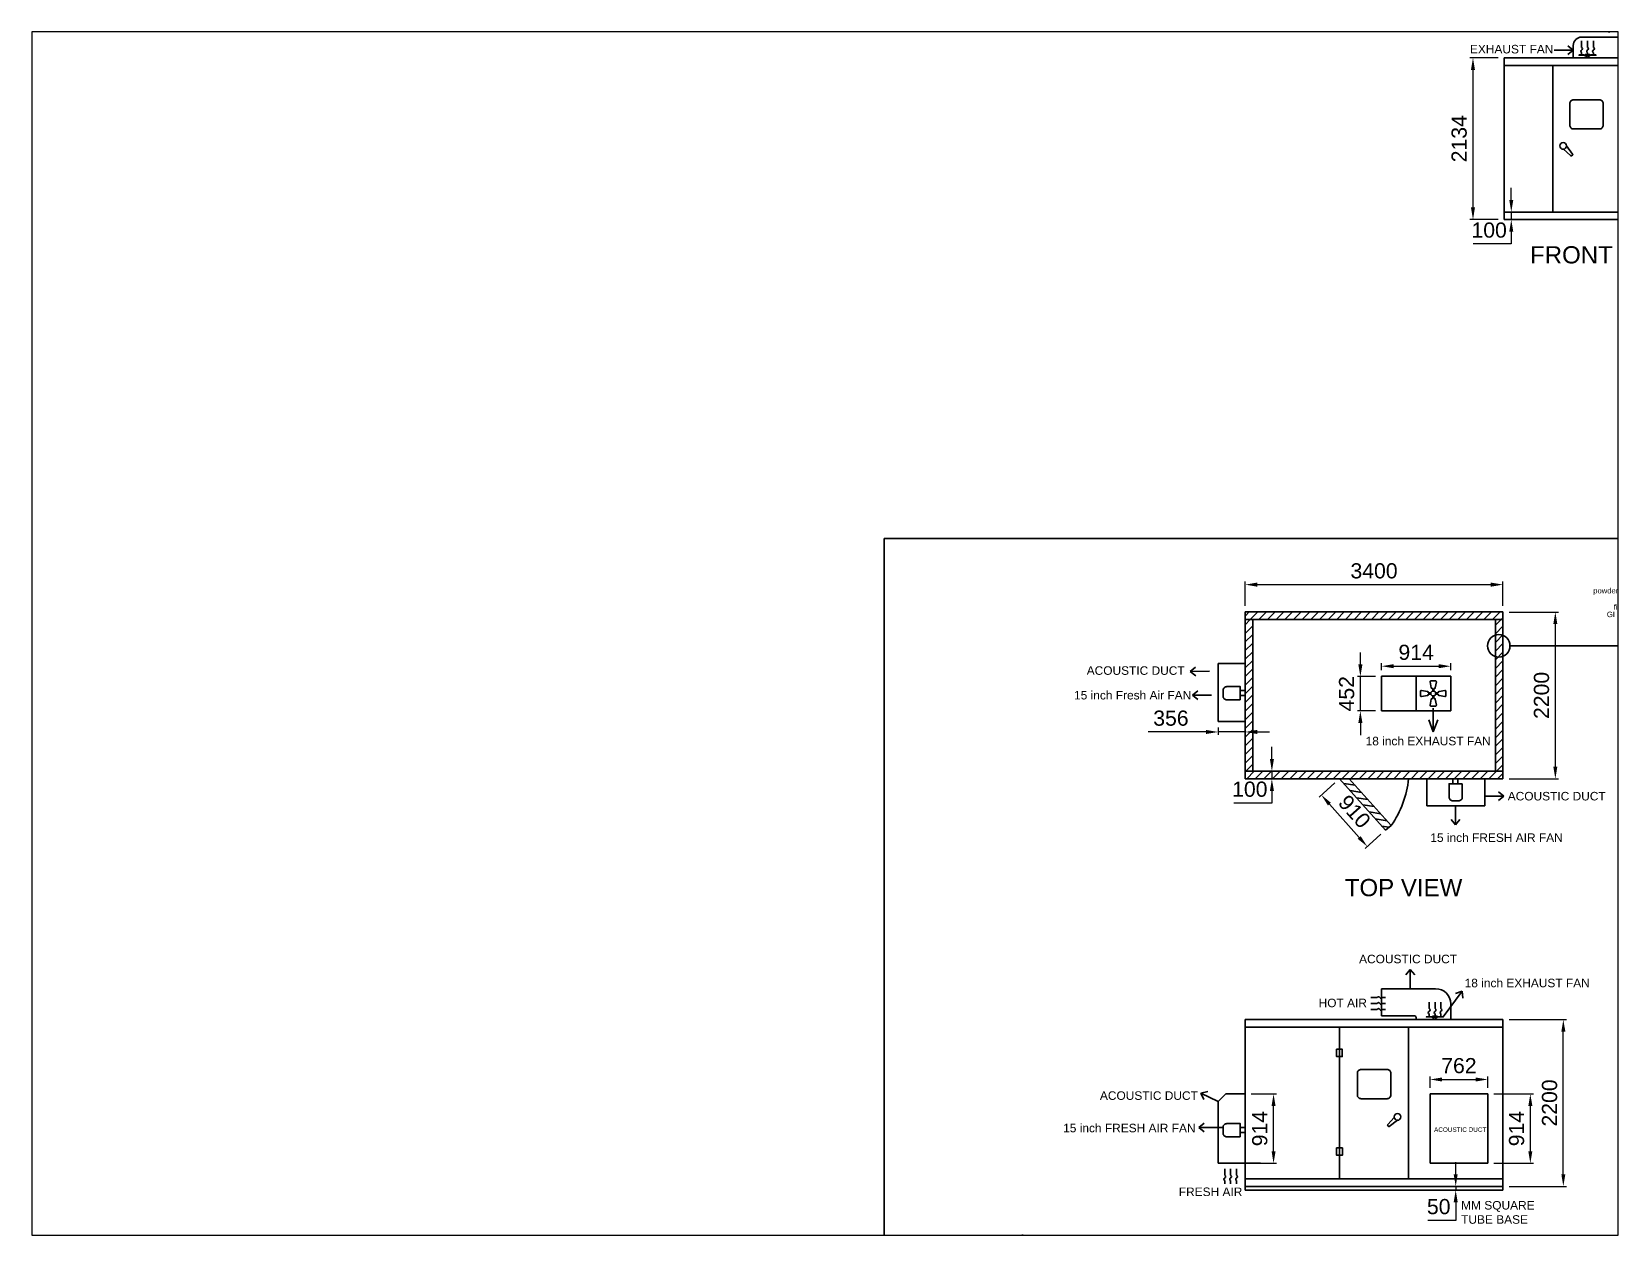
# Paper-space layout 'Layout1' of a CAD drawing. Header units: millimetres. Extents: x 26 to 231, y 20 to 176.
# The model-space entities are those that its viewports show. They can reach past a viewport. Long polylines and large blocks are cut down to what shows.
import ezdxf

# ---------------------------------------------------------------- set-up
doc = ezdxf.new("R2010")
doc.units = ezdxf.units.MM
doc.linetypes.add('DASHEDX2', pattern=[38.1, 25.4, -12.7])
doc.layers.add('M-HVAC-EXHA', color=6, linetype='Continuous')
doc.styles.get("Standard").update_dxf_attribs({"font": 'Arial.ttf'})
doc.dimstyles.new('ISO-25', dxfattribs={"dimscale": 80, "dimtxt": 2.5, "dimasz": 2, "dimexe": 0.5, "dimexo": 1, "dimgap": 1, "dimtad": 3, "dimtoh": 1, "dimdec": 0, "dimdsep": 46, "dimtxsty": 'Standard', "dimcen": 1, "dimclrd": 1, "dimclre": 1, "dimclrt": 5, "dimadec": 5, "dimazin": 0, "dimtfac": 1, "dimtdec": 0, "dimtmove": 0, "dimatfit": 3, "dimfxl": 1, "dimlwd": 0, "dimlwe": 0, "dimarcsym": 0})
pattern_1 = [(45, (-11666.84, 226.825), (-57.02463, 57.02463), [])]

# ---------------------------------------------------------------- blocks, each defined once
blk = doc.blocks.new('*D80')
at = {"color": 1, "lineweight": 0, "transparency": 16777216}
for p, q in [((14781, 5382), (14410, 5382)), ((14450, 3408), (14450, 5222)), ((14781, 3248), (14410, 3248))]:
    blk.add_line(p, q, dxfattribs=at)
at = {"color": 1, "transparency": 16777216}
for points in [[(14423, 5222), (14476, 5222), (14450, 5382)], [(14423, 3408), (14476, 3408), (14450, 3248)]]:
    blk.add_solid(points, dxfattribs=at)
at = {"layer": 'Defpoints', "color": 0, "transparency": 16777216}
for p in [(14450, 5382), (14861, 5382), (14861, 3248)]:
    blk.add_point(p, dxfattribs=at)
at = {"color": 5, "transparency": 16777216, "insert": (14268, 4315), "char_height": 200, "attachment_point": 5, "rotation": 90}
blk.add_mtext('2134', dxfattribs=at)
blk = doc.blocks.new('*D81')
at = {"color": 1, "lineweight": 0, "transparency": 16777216}
for p, q in [((14955, 3508), (14955, 3668)), ((14941, 3348), (14995, 3348)), ((14955, 3348), (14955, 3248)), ((14984, 3248), (14915, 3248)), ((14955, 3088), (14955, 2928)), ((14955, 2928), (14452, 2928))]:
    blk.add_line(p, q, dxfattribs=at)
at = {"color": 1, "transparency": 16777216}
for points in [[(14928, 3508), (14981, 3508), (14955, 3348)], [(14928, 3088), (14981, 3088), (14955, 3248)]]:
    blk.add_solid(points, dxfattribs=at)
at = {"layer": 'Defpoints', "color": 0, "transparency": 16777216}
for p in [(14861, 3348), (14955, 3248), (15064, 3248)]:
    blk.add_point(p, dxfattribs=at)
at = {"color": 5, "transparency": 16777216, "insert": (14663, 3109), "char_height": 200, "attachment_point": 5}
blk.add_mtext('100', dxfattribs=at)
blk = doc.blocks.new('Return Air -1')
for p, q in [((128, 0), (0, 0)), ((613, 0), (348, 0))]:
    blk.add_line(p, q)
blk.add_lwpolyline([(613, 0, 0, 98.8, 0), (391, 0, 0, 0, 0), (388, 0, 0, 0, 0)], format="xyseb")
for centre, start, end in [((183, -22), 21.98003, 158.01997), ((293, 22), 201.98003, 338.01997)]:
    blk.add_arc(centre, 59.1, start, end)
blk = doc.blocks.new('*D105')
at = {"color": 1, "lineweight": 0, "transparency": 16777216}
for p, q in [((14925, -7302), (15681, -7302)), ((15641, -9342), (15641, -7462)), ((14925, -9502), (15681, -9502))]:
    blk.add_line(p, q, dxfattribs=at)
at = {"color": 1, "transparency": 16777216}
for points in [[(15615, -7462), (15668, -7462), (15641, -7302)], [(15615, -9342), (15668, -9342), (15641, -9502)]]:
    blk.add_solid(points, dxfattribs=at)
at = {"layer": 'Defpoints', "color": 0, "transparency": 16777216}
for p in [(14845, -7302), (15641, -7302), (14845, -9502)]:
    blk.add_point(p, dxfattribs=at)
at = {"color": 5, "transparency": 16777216, "insert": (15460, -8402), "char_height": 200, "attachment_point": 5, "rotation": 90}
blk.add_mtext('2200', dxfattribs=at)
blk = doc.blocks.new('*D107')
at = {"color": 1, "lineweight": 0, "transparency": 16777216}
for p, q in [((14925, -1927), (15576, -1927)), ((15536, -3967), (15536, -2087)), ((14925, -4127), (15576, -4127))]:
    blk.add_line(p, q, dxfattribs=at)
at = {"color": 1, "transparency": 16777216}
for points in [[(15509, -2087), (15562, -2087), (15536, -1927)], [(15509, -3967), (15562, -3967), (15536, -4127)]]:
    blk.add_solid(points, dxfattribs=at)
at = {"layer": 'Defpoints', "color": 0, "transparency": 16777216}
for p in [(14845, -1927), (15536, -1927), (14845, -4127)]:
    blk.add_point(p, dxfattribs=at)
at = {"color": 5, "transparency": 16777216, "insert": (15354, -3027), "char_height": 200, "attachment_point": 5, "rotation": 90}
blk.add_mtext('2200', dxfattribs=at)
blk = doc.blocks.new('*U99')
for p, q in [((-27, -8), (-41, 70)), ((-29, 84), (0, 84)), ((29, 84), (0, 84)), ((27, -8), (41, 70)), ((-7, -18), (-16, -18)), ((-7, -52), (-7, -18)), ((0, -84), (0, -84)), ((0, -84), (0, -84)), ((0, -84), (0, -84)), ((0, -84), (0, -84)), ((0, -84), (0, -84)), ((0, -84), (0, -84)), ((0, -84), (0, -84)), ((0, -84), (0, -84)), ((7, -52), (7, -18)), ((7, -18), (16, -18))]:
    blk.add_line(p, q)
for centre, start, end in [((-29, 72), 90, 189.7231), ((29, 72), 350.2769, 90), ((-16, -6), 189.7231, 270), ((16, -6), 270, 350.2769)]:
    blk.add_arc(centre, 12, start, end)
blk = doc.blocks.new('*U100')
at = {"color": 0, "linetype": 'ByBlock', "lineweight": -2, "transparency": 16777216}
blk.add_blockref('*U99', (35207, -6464), dxfattribs=at)
for p, rotation in [((35123, -6548), 90), ((35207, -6632), 180), ((35291, -6548), 270)]:
    blk.add_blockref('*U99', p, dxfattribs=dict(at, rotation=rotation))
blk = doc.blocks.new('*D101')
at = {"color": 1, "lineweight": 0, "transparency": 16777216}
for p, q in [((11445, -1847), (11445, -1526)), ((11605, -1566), (14685, -1566)), ((14845, -1847), (14845, -1526))]:
    blk.add_line(p, q, dxfattribs=at)
at = {"color": 1, "transparency": 16777216}
for points in [[(11605, -1539), (11605, -1593), (11445, -1566)], [(14685, -1539), (14685, -1593), (14845, -1566)]]:
    blk.add_solid(points, dxfattribs=at)
at = {"layer": 'Defpoints', "color": 0, "transparency": 16777216}
for p in [(14845, -1566), (11445, -1927), (14845, -1927)]:
    blk.add_point(p, dxfattribs=at)
at = {"color": 5, "transparency": 16777216, "insert": (13145, -1385), "char_height": 200, "attachment_point": 5}
blk.add_mtext('3400', dxfattribs=at)
blk = doc.blocks.new('*D102')
at = {"color": 1, "lineweight": 0, "transparency": 16777216}
for p, q in [((11798, -3867), (11798, -3707)), ((11625, -4027), (11838, -4027)), ((11625, -4127), (11838, -4127)), ((11798, -4027), (11798, -4127)), ((11798, -4287), (11798, -4447)), ((11798, -4447), (11296, -4447))]:
    blk.add_line(p, q, dxfattribs=at)
at = {"color": 1, "transparency": 16777216}
for points in [[(11772, -3867), (11825, -3867), (11798, -4027)], [(11772, -4287), (11825, -4287), (11798, -4127)]]:
    blk.add_solid(points, dxfattribs=at)
at = {"layer": 'Defpoints', "color": 0, "transparency": 16777216}
for p in [(11545, -4027), (11545, -4127), (11798, -4127)]:
    blk.add_point(p, dxfattribs=at)
at = {"color": 5, "transparency": 16777216, "insert": (11507, -4265), "char_height": 200, "attachment_point": 5}
blk.add_mtext('100', dxfattribs=at)
blk = doc.blocks.new('*D114')
at = {"color": 1, "lineweight": 0, "transparency": 16777216}
for p, q in [((13243, -2694), (13243, -2602)), ((13403, -2642), (13997, -2642)), ((14157, -2694), (14157, -2602))]:
    blk.add_line(p, q, dxfattribs=at)
at = {"color": 1, "transparency": 16777216}
for points in [[(13403, -2615), (13403, -2668), (13243, -2642)], [(13997, -2615), (13997, -2668), (14157, -2642)]]:
    blk.add_solid(points, dxfattribs=at)
at = {"layer": 'Defpoints', "color": 0, "transparency": 16777216}
for p in [(14157, -2642), (13243, -2774), (14157, -2774)]:
    blk.add_point(p, dxfattribs=at)
at = {"color": 5, "transparency": 16777216, "insert": (13700, -2460), "char_height": 200, "attachment_point": 5}
blk.add_mtext('914', dxfattribs=at)
blk = doc.blocks.new('*D118')
at = {"color": 1, "lineweight": 0, "transparency": 16777216}
for p, q in [((13883, -8203), (13883, -8052)), ((14043, -8092), (14485, -8092)), ((14645, -8203), (14645, -8052))]:
    blk.add_line(p, q, dxfattribs=at)
at = {"color": 1, "transparency": 16777216}
for points in [[(14043, -8066), (14043, -8119), (13883, -8092)], [(14485, -8066), (14485, -8119), (14645, -8092)]]:
    blk.add_solid(points, dxfattribs=at)
at = {"layer": 'Defpoints', "color": 0, "transparency": 16777216}
for p in [(14645, -8092), (13883, -8283), (14645, -8283)]:
    blk.add_point(p, dxfattribs=at)
at = {"color": 5, "transparency": 16777216, "insert": (14264, -7911), "char_height": 200, "attachment_point": 5}
blk.add_mtext('762', dxfattribs=at)
blk = doc.blocks.new('*D119')
at = {"color": 1, "lineweight": 0, "transparency": 16777216}
for p, q in [((14725, -8283), (15246, -8283)), ((15206, -9038), (15206, -8443)), ((14725, -9198), (15246, -9198))]:
    blk.add_line(p, q, dxfattribs=at)
at = {"color": 1, "transparency": 16777216}
for points in [[(15179, -8443), (15233, -8443), (15206, -8283)], [(15179, -9038), (15233, -9038), (15206, -9198)]]:
    blk.add_solid(points, dxfattribs=at)
at = {"layer": 'Defpoints', "color": 0, "transparency": 16777216}
for p in [(14645, -8283), (15206, -8283), (14645, -9198)]:
    blk.add_point(p, dxfattribs=at)
at = {"color": 5, "transparency": 16777216, "insert": (15025, -8740), "char_height": 200, "attachment_point": 5, "rotation": 90}
blk.add_mtext('914', dxfattribs=at)
blk = doc.blocks.new('*D124')
at = {"color": 1, "lineweight": 0, "transparency": 16777216}
for p, q in [((10929, -3509), (10165, -3509)), ((11089, -3449), (11089, -3549)), ((11445, -3509), (11089, -3509)), ((11445, -3449), (11445, -3549)), ((11605, -3509), (11765, -3509))]:
    blk.add_line(p, q, dxfattribs=at)
at = {"color": 1, "transparency": 16777216}
for points in [[(10929, -3482), (10929, -3536), (11089, -3509)], [(11605, -3482), (11605, -3536), (11445, -3509)]]:
    blk.add_solid(points, dxfattribs=at)
at = {"layer": 'Defpoints', "color": 0, "transparency": 16777216}
for p in [(11089, -3369), (11089, -3509), (11445, -3369)]:
    blk.add_point(p, dxfattribs=at)
at = {"color": 5, "transparency": 16777216, "insert": (10467, -3328), "char_height": 200, "attachment_point": 5}
blk.add_mtext('356', dxfattribs=at)
blk = doc.blocks.new('*D125')
at = {"color": 1, "lineweight": 0, "transparency": 16777216}
for p, q in [((11525, -8283), (11860, -8283)), ((11820, -9038), (11820, -8443)), ((11525, -9198), (11860, -9198))]:
    blk.add_line(p, q, dxfattribs=at)
at = {"color": 1, "transparency": 16777216}
for points in [[(11794, -8443), (11847, -8443), (11820, -8283)], [(11794, -9038), (11847, -9038), (11820, -9198)]]:
    blk.add_solid(points, dxfattribs=at)
at = {"layer": 'Defpoints', "color": 0, "transparency": 16777216}
for p in [(11445, -8283), (11820, -8283), (11445, -9198)]:
    blk.add_point(p, dxfattribs=at)
at = {"color": 5, "transparency": 16777216, "insert": (11639, -8740), "char_height": 200, "attachment_point": 5, "rotation": 90}
blk.add_mtext('914', dxfattribs=at)
blk = doc.blocks.new('*D131')
at = {"color": 1, "lineweight": 0, "transparency": 16777216}
for p, q in [((12965, -2619), (12965, -2459)), ((13164, -2779), (12925, -2779)), ((12965, -3231), (12965, -2779)), ((13164, -3231), (12925, -3231)), ((12965, -3391), (12965, -3551))]:
    blk.add_line(p, q, dxfattribs=at)
at = {"color": 1, "transparency": 16777216}
for points in [[(12938, -2619), (12992, -2619), (12965, -2779)], [(12938, -3391), (12992, -3391), (12965, -3231)]]:
    blk.add_solid(points, dxfattribs=at)
at = {"layer": 'Defpoints', "color": 0, "transparency": 16777216}
for p in [(12965, -2779), (13244, -2779), (13244, -3231)]:
    blk.add_point(p, dxfattribs=at)
at = {"color": 5, "transparency": 16777216, "insert": (12784, -3005), "char_height": 200, "attachment_point": 5, "rotation": 90}
blk.add_mtext('452', dxfattribs=at)
blk = doc.blocks.new('*D139')
at = {"color": 1, "linetype": 'DASHEDX2', "lineweight": 0, "ltscale": 3, "transparency": 16777216}
for p, q in [((12630, -4180), (12420, -4367)), ((12557, -4460), (12949, -4900)), ((13236, -4859), (13026, -5046))]:
    blk.add_line(p, q, dxfattribs=at)
at = {"color": 1, "linetype": 'DASHEDX2', "ltscale": 3, "transparency": 16777216}
for points in [[(12576, -4442), (12537, -4478), (12450, -4340)], [(12969, -4883), (12929, -4918), (13056, -5020)]]:
    blk.add_solid(points, dxfattribs=at)
at = {"layer": 'Defpoints', "color": 0, "linetype": 'DASHEDX2', "ltscale": 3, "transparency": 16777216}
for p in [(12690, -4127), (13295, -4806), (13056, -5020)]:
    blk.add_point(p, dxfattribs=at)
at = {"color": 5, "linetype": 'DASHEDX2', "ltscale": 3, "transparency": 16777216, "insert": (12888, -4559), "char_height": 200, "attachment_point": 5, "rotation": 311.708}
blk.add_mtext('910', dxfattribs=at)
blk = doc.blocks.new('*D140')
at = {"color": 1, "linetype": 'DASHEDX2', "lineweight": 0, "ltscale": 3, "transparency": 16777216}
for p, q in [((14222, -9342), (14222, -9182)), ((14222, -9502), (14222, -9552)), ((14258, -9502), (14262, -9502)), ((14258, -9552), (14262, -9552)), ((14222, -9712), (14222, -9952)), ((14222, -9952), (13855, -9952))]:
    blk.add_line(p, q, dxfattribs=at)
at = {"color": 1, "linetype": 'DASHEDX2', "ltscale": 3, "transparency": 16777216}
for points in [[(14195, -9342), (14248, -9342), (14222, -9502)], [(14195, -9712), (14248, -9712), (14222, -9552)]]:
    blk.add_solid(points, dxfattribs=at)
at = {"layer": 'Defpoints', "color": 0, "linetype": 'DASHEDX2', "ltscale": 3, "transparency": 16777216}
for p in [(14178, -9502), (14178, -9552), (14222, -9502)]:
    blk.add_point(p, dxfattribs=at)
at = {"color": 5, "linetype": 'DASHEDX2', "ltscale": 3, "transparency": 16777216, "insert": (13998, -9770), "char_height": 200, "attachment_point": 5}
blk.add_mtext('50 ', dxfattribs=at)

msp = doc.modelspace()

# ---------------------------------------------------------------- hatches: boundary and pattern name
at = {"true_color": 0x939598}
h = msp.add_hatch(dxfattribs=at)
h.set_pattern_fill('ANSI31', color=252, scale=25.4)
h.set_pattern_definition(pattern_1)
h.paths.add_polyline_path([(14845, -1926.6), (11445, -1926.6), (11445, -2026.6), (14845, -2026.6)])
h = msp.add_hatch(dxfattribs=at)
h.set_pattern_fill('ANSI31', color=252, scale=25.4)
h.set_pattern_definition(pattern_1)
h.paths.add_polyline_path([(14845, -4026.6), (12690, -4026.6, 0.0142615), (12699.7, -4126.6), (14845, -4126.6)])
h.paths.add_polyline_path([(12690, -4026.6), (11445, -4026.6), (11445, -4126.6), (12699.7, -4126.6, -0.0142615)])
h.paths.add_polyline_path([(11545, -2026.6), (11445, -2026.6), (11445, -4026.6), (11545, -4026.6)])
h = msp.add_hatch(dxfattribs=at)
h.set_pattern_fill('ANSI31', color=252, scale=25.4)
h.set_pattern_definition(pattern_1)
h.paths.add_polyline_path([(14845, -2026.6), (14745, -2026.6), (14745, -4026.6), (14845, -4026.6)])
at = {"linetype": 'DASHEDX2', "ltscale": 3, "true_color": 0x939598}
h = msp.add_hatch(dxfattribs=at)
h.set_pattern_fill('ANSI31', color=252, scale=25, angle=306)
h.paths.add_polyline_path([(13295.5, -4806), (13372.3, -4742), (12817.9, -4126.6), (12690, -4126.6)])

# ---------------------------------------------------------------- linework, layer by layer
at = {"color": 8}
for p, q in [((16243.9, 5969.9), (16243.9, 5716.9)), ((16243.9, 5716.9), (16185.7, 5788.6)), ((16243.9, 5716.9), (16302.1, 5788.6)), ((15519.8, 5482), (15772.8, 5482)), ((15772.8, 5482), (15701.1, 5540.2)), ((15772.8, 5482), (15701.1, 5423.8)), ((14937.3, -2373.2), (17821.3, -2373.2)), ((10720.5, -2711.8), (10791.3, -2652.4)), ((10973.5, -2707.7), (10720.5, -2711.8)), ((10720.5, -2711.8), (10793.2, -2768.8)), ((10749.5, -3023.2), (10821.2, -2965)), ((11002.5, -3023.2), (10749.5, -3023.2)), ((10749.5, -3023.2), (10821.2, -3081.4)), ((13926, -3194), (13926, -3509.1)), ((13926, -3509.1), (13867.8, -3351.2)), ((13926, -3509.1), (13984.2, -3351.2)), ((14605.1, -4355), (14858.1, -4355)), ((14858.1, -4355), (14786.4, -4296.8)), ((14858.1, -4355), (14786.4, -4413.2)), ((14220.1, -4482.2), (14220.1, -4735.3)), ((14220.1, -4735.3), (14161.9, -4663.5)), ((14220.1, -4735.3), (14278.3, -4663.5)), ((13622.6, -6642.2), (13564.4, -6713.9)), ((13622.6, -6895.2), (13622.6, -6642.2)), ((13622.6, -6642.2), (13680.8, -6713.9)), ((14056.7, -7264.5), (14307.1, -6929.1)), ((14307.1, -6929.1), (14219.1, -6957)), ((14307.1, -6929.1), (14316.3, -7021)), ((10862.1, -8272.8), (10952.1, -8252)), ((11089.4, -8383.9), (10862.1, -8272.8)), ((10862.1, -8272.8), (10901, -8356.6)), ((10833.8, -8724.7), (10905.5, -8666.5)), ((11154, -8724.7), (10833.8, -8724.7)), ((10833.8, -8724.7), (10905.5, -8782.9))]:
    msp.add_line(p, q, dxfattribs=at)
for p, q in [((16606, 5655.5), (15882.8, 5655.5)), ((15772.8, 5545.5), (15772.8, 5382.1)), ((14860.6, 5382.1), (14860.6, 3248.1)), ((17055.6, 5382.1), (14860.6, 5382.1)), ((14860.6, 5282.1), (17055.6, 5282.1)), ((15503.1, 3348.1), (15503.1, 5282.1)), ((15914.2, 5415.5), (15914.2, 5418.2)), ((15914.2, 5418.2), (15928, 5418.2)), ((15928, 5415.5), (15914.2, 5415.5)), ((15945.1, 5382.1), (15945.1, 5407.9)), ((15974.3, 5382.1), (15959.8, 5382.1)), ((15974.3, 5382.1), (15974.3, 5407.9)), ((16005.4, 5418.2), (15990.2, 5418.2)), ((15990.2, 5415.5), (16005.4, 5415.5)), ((16005.4, 5415.5), (16005.4, 5418.2)), ((16413.1, 3348.1), (16413.1, 5282.1)), ((15682.1, 4219.6), (15763.2, 4112.4)), ((15644.9, 4176.2), (15737.4, 4092.1)), ((15760.6, 4097.9), (15749.5, 4091)), ((14860.6, 3348.1), (17055.6, 3348.1)), ((15503.1, 3348.1), (16413.1, 3348.1)), ((14860.6, 3248.1), (17055.6, 3248.1)), ((14845, -1926.6), (11445, -1926.6)), ((11445, -1926.6), (11445, -4126.6)), ((11445, -2026.6), (14845, -2026.6)), ((11545, -2026.6), (11545, -4026.6)), ((14745, -2026.6), (14745, -4026.6)), ((14845, -4126.6), (14845, -1926.6)), ((11089.4, -2607.1), (11089.4, -3369.1)), ((11089.4, -2607.1), (11445, -2607.1)), ((13242.8, -2773.5), (13242.8, -3230.7)), ((14157.2, -2773.5), (13242.8, -2773.5)), ((13700, -3230.7), (13700, -2773.5)), ((14157.2, -2773.5), (14157.2, -3230.7)), ((11380.4, -2962.9), (11445, -2962.9)), ((11380.4, -3027.3), (11445, -3027.3)), ((13242.8, -3230.7), (14157.2, -3230.7)), ((11089.4, -3369.1), (11445, -3369.1)), ((11445, -4026.6), (14845, -4026.6)), ((11445, -4126.6), (14845, -4126.6)), ((12690, -4126.6), (13295.5, -4806)), ((13843.1, -4126.6), (13843.1, -4482.2)), ((14185.6, -4191.3), (14185.6, -4126.6)), ((14250, -4191.3), (14250, -4126.6)), ((14605.1, -4482.2), (14605.1, -4126.6)), ((13843.1, -4482.2), (14605.1, -4482.2)), ((13957.2, -6895.2), (13242.8, -6895.2)), ((13242.8, -6895.2), (13242.8, -7250.8)), ((14157.2, -7301.6), (14157.2, -7095.2)), ((14845, -7301.6), (11445, -7301.6)), ((11445, -7301.6), (11445, -9501.6)), ((13675, -7250.8), (13242.8, -7250.8)), ((13700, -7275.8), (13700, -7301.6)), ((13700, -7301.6), (14157.2, -7301.6)), ((13900, -7268.2), (13900, -7265.5)), ((13900, -7265.5), (13913.9, -7265.5)), ((13913.9, -7268.2), (13900, -7268.2)), ((13930.9, -7301.6), (13930.9, -7275.8)), ((13960.1, -7301.6), (13945.6, -7301.6)), ((13960.1, -7301.6), (13960.1, -7275.8)), ((13991.2, -7265.5), (13976, -7265.5)), ((13976, -7268.2), (13991.2, -7268.2)), ((13991.2, -7268.2), (13991.2, -7265.5)), ((14845, -9501.6), (14845, -7301.6)), ((12690, -9401.6), (12690, -7401.6)), ((13600, -7401.6), (13600, -9401.6)), ((11188.7, -8283.2), (11089.4, -8383.9)), ((11188.7, -8283.2), (11445, -8283.2)), ((13883, -8283.2), (13883, -9197.6)), ((14645, -8283.2), (13883, -8283.2)), ((14645, -9197.6), (14645, -8283.2)), ((11089.4, -8383.9), (11089.4, -9197.6)), ((11380.4, -8726.1), (11445, -8726.1)), ((13331.9, -8708.8), (13325, -8697.7)), ((13410.2, -8593.2), (13326, -8685.7)), ((13453.6, -8630.4), (13346.4, -8711.5)), ((11380.4, -8790.5), (11445, -8790.5)), ((11089.4, -9197.6), (11445, -9197.6)), ((13883, -9197.6), (14645, -9197.6)), ((11445, -9501.6), (14845, -9501.6))]:
    msp.add_line(p, q)
at = {"linetype": 'DASHEDX2', "ltscale": 3}
for p, q in [((13372.3, -4742), (12817.9, -4126.6)), ((13295.5, -4806), (13372.3, -4742)), ((11445, -7301.6), (11445, -7401.6)), ((11445, -7401.6), (14845, -7401.6)), ((11445, -9197.6), (11647.7, -9197.6)), ((14845, -9501.6), (14845, -9401.6)), ((11445, -9501.6), (11445, -9551.6)), ((11445, -9551.6), (14845, -9551.6)), ((14845, -9551.6), (14845, -9501.6))]:
    msp.add_line(p, q, dxfattribs=at)
at = {"ltscale": 3}
msp.add_line((14845, -9401.6), (11445, -9401.6), dxfattribs=at)
for points in [[(15914.2, 5419.2), (15848.7, 5419.2), (15848.7, 5415.5), (15914.2, 5415.5)], [(15928, 5426.9), (15990.2, 5426.9), (15990.2, 5407.9), (15928, 5407.9)], [(16005.4, 5419.2), (16070.9, 5419.2), (16070.9, 5415.5), (16005.4, 5415.5)], [(16370.1, 5009.7), (16445.8, 5009.7), (16445.8, 4912), (16370.1, 4912)], [(16370.1, 3829.3), (16445.8, 3829.3), (16445.8, 3731.7), (16370.1, 3731.7)], [(13900, -7264.5), (13834.5, -7264.5), (13834.5, -7268.2), (13900, -7268.2)], [(13913.9, -7256.8), (13976, -7256.8), (13976, -7275.8), (13913.9, -7275.8)], [(13991.2, -7264.5), (14056.7, -7264.5), (14056.7, -7268.2), (13991.2, -7268.2)], [(12651.2, -7693.1), (12726.9, -7693.1), (12726.9, -7790.8), (12651.2, -7790.8)], [(12651.9, -8994.5), (12727.6, -8994.5), (12727.6, -9092.1), (12651.9, -9092.1)]]:
    msp.add_lwpolyline(points, close=True)
for points in [[(15776, 4828.6), (16117.5, 4828.6, -0.4142136), (16167.5, 4778.6), (16167.5, 4493.3, -0.4142136), (16117.5, 4443.3), (15776, 4443.3, -0.4142136), (15726, 4493.3), (15726, 4778.6, -0.4142136)], [(11380.4, -3086.4), (11204, -3086.4, -0.4142136), (11154, -3036.4), (11154, -2961.5, -0.4142136), (11204, -2911.5), (11380.4, -2911.5)], [(14309.1, -4191.3), (14309.1, -4367.7, -0.4142136), (14259.1, -4417.7), (14184.2, -4417.7, -0.4142136), (14134.2, -4367.7), (14134.2, -4191.3)], [(12975.1, -7960.1), (13316.5, -7960.1, -0.4142136), (13366.5, -8010.1), (13366.5, -8295.4, -0.4142136), (13316.5, -8345.4), (12975.1, -8345.4, -0.4142136), (12925.1, -8295.4), (12925.1, -8010.1, -0.4142136)], [(11380.4, -8849.6), (11204, -8849.6, -0.4142136), (11154, -8799.6), (11154, -8724.7, -0.4142136), (11204, -8674.7), (11380.4, -8674.7)]]:
    msp.add_lwpolyline(points, format="xyb", close=True)
at = {"color": 5}
msp.add_lwpolyline([(20519, -959.1), (6686, -959.1), (6686, -10639.6), (20519, -10639.6)], close=True, dxfattribs=at)
for centre, radius in [((15638.2, 4219.6), 43.9), ((13926, -3001.7), 32.8), ((13453.6, -8586.5), 43.9)]:
    msp.add_circle(centre, radius)
at = {"color": 8}
msp.add_circle((14789.6, -2373.2), 147.7, dxfattribs=at)
for centre, radius, start, end in [((15882.8, 5545.5), 110, 90, 180), ((15744.2, 4099.5), 10, 227.71833, 301.96691), ((15755.3, 4106.4), 10, 301.96691, 37.12938), ((0, 0), 110, 0, 0), ((13957.2, -7095.2), 200, 0, 90), ((13675, -7275.8), 25, 0, 90), ((13333.4, -8692.4), 10, 137.71833, 211.96691), ((13340.4, -8703.5), 10, 211.96691, 307.12938)]:
    msp.add_arc(centre, radius, start, end)
at = {"color": 8, "linetype": 'DASHEDX2', "ltscale": 2000}
msp.add_arc((12291.9, -3992.5), 1315, 325.24996, 354.14565, dxfattribs=at)

# ---------------------------------------------------------------- block references
msp.add_blockref('*U100', (-21281.3, 3546.6))
at = {"layer": 'M-HVAC-EXHA', "xscale": 0.3200000000000001, "yscale": 0.3200000000000001, "zscale": 0.3200000000000001}
for p, rotation in [((15882.7, 5407.9), 90.00072537065739), ((15960.8, 5407.9), 90.00072537065739), ((16038.8, 5407.9), 90.00072537065739), ((13297.6, -7012.6), 180.0007253706572), ((13297.6, -7090.6), 180.0007253706572), ((13871.9, -7268.2), 90.00072537065735), ((13949.9, -7268.2), 90.00072537065735), ((14027.9, -7268.2), 90.00072537065735), ((13297.6, -7168.6), 180.0007253706572), ((11176.4, -9467.1), 90.00072537065735), ((11254.4, -9467.1), 90.00072537065735), ((11332.4, -9467.1), 90.00072537065735)]:
    msp.add_blockref('Return Air -1', p, dxfattribs=dict(at, rotation=rotation))

# ---------------------------------------------------------------- texts
for s, height, p in [('EXHAUST FAN', 112.45, (14409.8, 5440.2)), ('FRONT VIEW', 227.08, (15201.5, 2670.3)), ('ACOUSTIC DUCT', 112.45, (9356.3, -2755.4)), ('15 inch Fresh Air FAN', 112.45, (9189.7, -3080.3)), ('18 inch EXHAUST FAN', 112.45, (13033.9, -3685.3)), ('ACOUSTIC DUCT', 112.45, (14908.1, -4412)), ('15 inch FRESH AIR FAN', 112.45, (13887.4, -4959)), ('TOP VIEW', 227.08, (12758.7, -5674.9)), ('ACOUSTIC DUCT', 112.45, (12948.1, -6559.6)), ('18 inch EXHAUST FAN', 112.45, (14339.8, -6876.1)), ('HOT AIR', 112.45, (12414.3, -7139.1)), ('ACOUSTIC DUCT', 112.45, (9530.7, -8361)), ('15 inch FRESH AIR FAN', 112.45, (9045.7, -8788.7)), ('ACOUSTIC DUCT', 60, (13936.7, -8783.8)), ('FRESH AIR', 112.45, (10570.8, -9629.7)), ('WIPRO', 227.08, (7556.9, -10366.4)), ('FRONT VIEW', 227.08, (12517.6, -10450.1))]:
    msp.add_text(s, height=height).set_placement(p)
at = {"color": 8}
for s, p in [('powder coated cr sheet', (16035.5, -1681.9)), ('fibre tissue paper', (16306.7, -1895.4)), ('GI perforated sheet', (16214.9, -1994.6))]:
    msp.add_text(s, height=71.948, dxfattribs=at).set_placement(p)
at = {"linetype": 'DASHEDX2', "insert": (14293.6, -9695), "char_height": 112.45, "width": 1254.714, "attachment_point": 1}
msp.add_mtext('MM SQUARE TUBE BASE', dxfattribs=at)

# ---------------------------------------------------------------- dimensions: what is measured, and where the dimension line sits
for base, p1, p2, picture, middle in [((14449.8, 5382.1), (14860.6, 3248.1), (14860.6, 5382.1), '*D80', (14268.5, 4315.1)), ((14954.5, 3248.1), (14860.6, 3348.1), (15064, 3248.1), '*D81', (14663.1, 3109.5)), ((15535.7, -1926.6), (14845, -4126.6), (14845, -1926.6), '*D107', (15354.3, -3026.6)), ((11798.5, -4126.6), (11545, -4026.6), (11545, -4126.6), '*D102', (11507, -4265.3)), ((15641.2, -7301.6), (14845, -9501.6), (14845, -7301.6), '*D105', (15459.9, -8401.6)), ((15206.1, -8283.2), (14645, -9197.6), (14645, -8283.2), '*D119', (15024.7, -8740.4))]:
    dim = msp.add_linear_dim(base=base, p1=p1, p2=p2, angle=90, dimstyle='ISO-25')
    dim.commit()
    dim.dimension.update_dxf_attribs({"geometry": picture, "text_midpoint": middle})
for base, p1, p2, picture, middle in [((14845, -1565.9), (11445, -1926.6), (14845, -1926.6), '*D101', (13145, -1384.5)), ((11089.4, -3509.1), (11445, -3369.1), (11089.4, -3369.1), '*D124', (10467, -3327.7)), ((14645, -8092.3), (13883, -8283.2), (14645, -8283.2), '*D118', (14264, -7911))]:
    dim = msp.add_linear_dim(base=base, p1=p1, p2=p2, dimstyle='ISO-25')
    dim.commit()
    dim.dimension.update_dxf_attribs({"geometry": picture, "text_midpoint": middle})
dim = msp.add_linear_dim(base=(12964.9, -2779), p1=(13243.8, -3230.7), p2=(13243.8, -2779), angle=90, dimstyle='ISO-25')
dim.commit()
dim.dimension.update_dxf_attribs({"geometry": '*D131', "text_midpoint": (12964.9, -3004.9), "dimtype": 161})
for p1, p2, distance, picture, middle in [((13242.8, -2773.5), (14157.2, -2773.5), 131.7, '*D114', (13700, -2460.4)), ((11445, -9197.6), (11445, -8283.2), -375.2, '*D125', (11638.8, -8740.4))]:
    dim = msp.add_aligned_dim(p1=p1, p2=p2, distance=distance, dimstyle='ISO-25')
    dim.commit()
    dim.dimension.update_dxf_attribs({"geometry": picture, "text_midpoint": middle})
at = {"linetype": 'DASHEDX2', "ltscale": 3}
dim = msp.add_aligned_dim(p1=(12690, -4126.6), p2=(13295.5, -4806), distance=-321.3, dimstyle='ISO-25', dxfattribs=at)
dim.commit()
dim.dimension.update_dxf_attribs({"geometry": '*D139', "text_midpoint": (12888.2, -4559.5)})
dim = msp.add_linear_dim(base=(14221.6, -9501.6), p1=(14177.5, -9551.6), p2=(14177.5, -9501.6), angle=90, text='50 ', dimstyle='ISO-25', dxfattribs=at)
dim.commit()
dim.dimension.update_dxf_attribs({"geometry": '*D140', "text_midpoint": (13998.4, -9951.6), "dimtype": 160})

psp = doc.layouts.get("Layout1")

# ---------------------------------------------------------------- viewports
at = {"layer": '0', "color": 2}
psp.add_viewport(center=(128.5, 97.5), size=(205.6, 156), view_center_point=(5905.54, -2210.43), view_height=15873.0092, dxfattribs=at)

doc.saveas('drawing.dxf')
